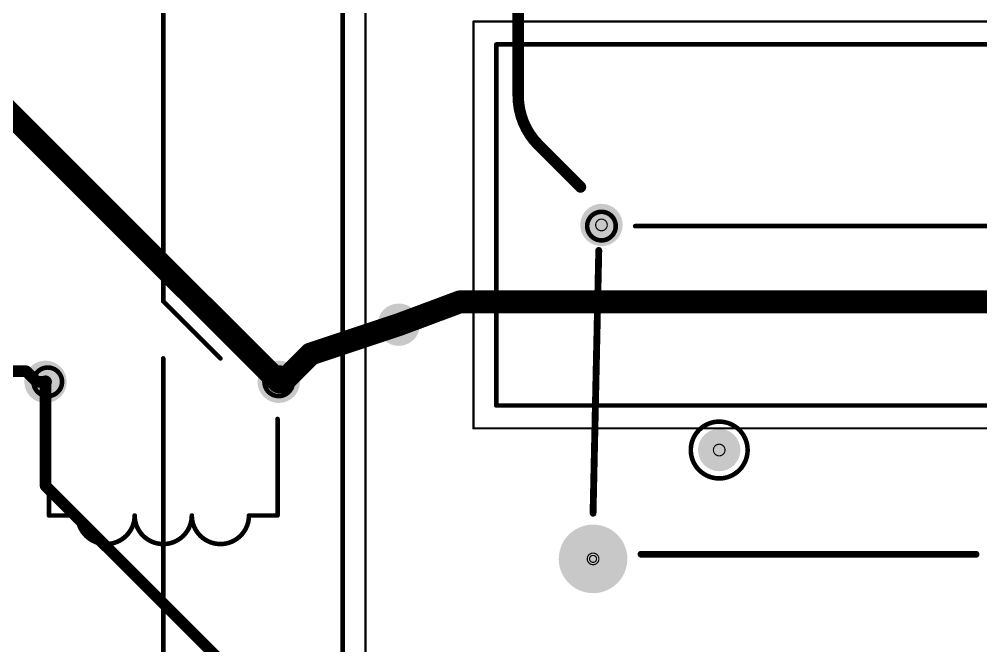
# Model space of a CAD drawing. Header units: millimetres. Extents: x 3219 to 51106, y -14166 to 2063.
# Drawn here: x 5584.13 to 5626.19, y 1884.06 to 1911.48 of the extents above; entities that cross this region are included whole.
import ezdxf

# ---------------------------------------------------------------- set-up
doc = ezdxf.new("R2010")
doc.units = ezdxf.units.MM
doc.layers.get('0').update_dxf_attribs({"lineweight": 53})
for name, color, linetype in [('Bottom Layer', 5, 'Continuous'), ('Bottom Solder', 6, 'Continuous'), ('Drill Drawing', 1, 'Continuous'), ('Mechanical 15', 56, 'Continuous'), ('Multi-Layer', 9, 'Continuous'), ('Top 3D Body', 76, 'Continuous'), ('Top Layer', 1, 'Continuous'), ('Top Overlay', 2, 'Continuous'), ('Top Solder', 216, 'Continuous')]:
    doc.layers.add(name, color=color, linetype=linetype)

# ---------------------------------------------------------------- blocks, each defined once
blk = doc.blocks.new('_______301421_021_4')
at = {"layer": 'Bottom Layer'}
h = blk.add_hatch(color=5, dxfattribs=at)
edge = h.paths.add_edge_path()
edge.add_arc((0, 0), 1.5, 0, 360)
at = {"layer": 'Multi-Layer'}
h = blk.add_hatch(color=9, dxfattribs=at)
edge = h.paths.add_edge_path()
edge.add_arc((0, 0), 1.5, 0, 360)
at = {"layer": 'Top Layer'}
h = blk.add_hatch(color=1, dxfattribs=at)
edge = h.paths.add_edge_path()
edge.add_arc((0, 0), 1.5, 0, 360)
blk = doc.blocks.new('DAR71210TU_12')
at = {"layer": 'Bottom Layer'}
h = blk.add_hatch(color=5, dxfattribs=at)
edge = h.paths.add_edge_path()
edge.add_arc((25.4, 5.1), 0.825, 0, 360)
h = blk.add_hatch(color=5, dxfattribs=at)
edge = h.paths.add_edge_path()
edge.add_arc((0, 0), 0.825, 0, 360)
h = blk.add_hatch(color=5, dxfattribs=at)
edge = h.paths.add_edge_path()
edge.add_arc((50.8, 0), 0.825, 0, 360)
h = blk.add_hatch(color=5, dxfattribs=at)
edge = h.paths.add_edge_path()
edge.add_arc((25.4, -5.1), 0.825, 0, 360)
at = {"layer": 'Bottom Solder'}
h = blk.add_hatch(color=6, dxfattribs=at)
edge = h.paths.add_edge_path()
edge.add_arc((25.4, 5.1), 0.927, 0, 360)
h = blk.add_hatch(color=6, dxfattribs=at)
edge = h.paths.add_edge_path()
edge.add_arc((0, 0), 0.927, 0, 360)
h = blk.add_hatch(color=6, dxfattribs=at)
edge = h.paths.add_edge_path()
edge.add_arc((50.8, 0), 0.927, 0, 360)
h = blk.add_hatch(color=6, dxfattribs=at)
edge = h.paths.add_edge_path()
edge.add_arc((25.4, -5.1), 0.927, 0, 360)
at = {"layer": 'Multi-Layer'}
h = blk.add_hatch(color=9, dxfattribs=at)
edge = h.paths.add_edge_path()
edge.add_arc((25.4, 5.1), 0.825, 0, 360)
h = blk.add_hatch(color=9, dxfattribs=at)
edge = h.paths.add_edge_path()
edge.add_arc((0, 0), 0.825, 0, 360)
h = blk.add_hatch(color=9, dxfattribs=at)
edge = h.paths.add_edge_path()
edge.add_arc((50.8, 0), 0.825, 0, 360)
h = blk.add_hatch(color=9, dxfattribs=at)
edge = h.paths.add_edge_path()
edge.add_arc((25.4, -5.1), 0.825, 0, 360)
at = {"layer": 'Top Layer'}
h = blk.add_hatch(color=1, dxfattribs=at)
edge = h.paths.add_edge_path()
edge.add_arc((25.4, 5.1), 0.825, 0, 360)
h = blk.add_hatch(color=1, dxfattribs=at)
edge = h.paths.add_edge_path()
edge.add_arc((0, 0), 0.825, 0, 360)
h = blk.add_hatch(color=1, dxfattribs=at)
edge = h.paths.add_edge_path()
edge.add_arc((50.8, 0), 0.825, 0, 360)
h = blk.add_hatch(color=1, dxfattribs=at)
edge = h.paths.add_edge_path()
edge.add_arc((25.4, -5.1), 0.825, 0, 360)
at = {"layer": 'Top Solder'}
h = blk.add_hatch(color=216, dxfattribs=at)
edge = h.paths.add_edge_path()
edge.add_arc((25.4, 5.1), 0.927, 0, 360)
h = blk.add_hatch(color=216, dxfattribs=at)
edge = h.paths.add_edge_path()
edge.add_arc((0, 0), 0.927, 0, 360)
h = blk.add_hatch(color=216, dxfattribs=at)
edge = h.paths.add_edge_path()
edge.add_arc((50.8, 0), 0.927, 0, 360)
h = blk.add_hatch(color=216, dxfattribs=at)
edge = h.paths.add_edge_path()
edge.add_arc((25.4, -5.1), 0.927, 0, 360)
at = {"layer": 'Mechanical 15'}
for points in [[(-5.6, -8.9, 0.1, 0.1, 0), (-5.6, 8.9, 0.1, 0.1, 0)], [(56.4, 8.9, 0.1, 0.1, 0), (-5.6, 8.9, 0.1, 0.1, 0)], [(56.4, -8.9, 0.1, 0.1, 0), (56.4, 8.9, 0.1, 0.1, 0)], [(-5.6, -8.9, 0.1, 0.1, 0), (56.4, -8.9, 0.1, 0.1, 0)]]:
    blk.add_lwpolyline(points, format="xyseb", dxfattribs=at)
for points in [[(-5.625, 8.9, 0.05, 0.05, 1), (-5.575, 8.9, 0.05, 0.05, 1)], [(-5.625, 8.9, 0.05, 0.05, 1), (-5.575, 8.9, 0.05, 0.05, 1)], [(56.375, 8.9, 0.05, 0.05, 1), (56.425, 8.9, 0.05, 0.05, 1)], [(56.375, 8.9, 0.05, 0.05, 1), (56.425, 8.9, 0.05, 0.05, 1)], [(-5.625, -8.9, 0.05, 0.05, 1), (-5.575, -8.9, 0.05, 0.05, 1)], [(-5.625, -8.9, 0.05, 0.05, 1), (-5.575, -8.9, 0.05, 0.05, 1)], [(56.375, -8.9, 0.05, 0.05, 1), (56.425, -8.9, 0.05, 0.05, 1)], [(56.375, -8.9, 0.05, 0.05, 1), (56.425, -8.9, 0.05, 0.05, 1)]]:
    blk.add_lwpolyline(points, format="xyseb", close=True, dxfattribs=at)
at = {"layer": 'Top 3D Body'}
for points in [[(-4.6, -7.9, 0.1, 0.1, 0), (-4.6, 7.9, 0.1, 0.1, 0)], [(-4.6, 7.9, 0.1, 0.1, 0), (55.4, 7.9, 0.1, 0.1, 0)], [(55.4, -7.9, 0.1, 0.1, 0), (55.4, 7.9, 0.1, 0.1, 0)], [(-4.6, -7.9, 0.1, 0.1, 0), (55.4, -7.9, 0.1, 0.1, 0)]]:
    blk.add_lwpolyline(points, format="xyseb", dxfattribs=at)
for points in [[(-4.625, 7.9, 0.05, 0.05, 1), (-4.575, 7.9, 0.05, 0.05, 1)], [(-4.625, 7.9, 0.05, 0.05, 1), (-4.575, 7.9, 0.05, 0.05, 1)], [(55.375, 7.9, 0.05, 0.05, 1), (55.425, 7.9, 0.05, 0.05, 1)], [(55.375, 7.9, 0.05, 0.05, 1), (55.425, 7.9, 0.05, 0.05, 1)], [(-4.625, -7.9, 0.05, 0.05, 1), (-4.575, -7.9, 0.05, 0.05, 1)], [(-4.625, -7.9, 0.05, 0.05, 1), (-4.575, -7.9, 0.05, 0.05, 1)], [(55.375, -7.9, 0.05, 0.05, 1), (55.425, -7.9, 0.05, 0.05, 1)], [(55.375, -7.9, 0.05, 0.05, 1), (55.425, -7.9, 0.05, 0.05, 1)]]:
    blk.add_lwpolyline(points, format="xyseb", close=True, dxfattribs=at)
at = {"layer": 'Top Overlay'}
for points in [[(-4.6, -7.9, 0.2, 0.2, 0), (-4.6, 7.9, 0.2, 0.2, 0)], [(-4.6, 7.9, 0.2, 0.2, 0), (55.4, 7.9, 0.2, 0.2, 0)], [(55.4, -7.9, 0.2, 0.2, 0), (55.4, 7.9, 0.2, 0.2, 0)], [(27.025, 5.05, 0.2, 0.2, 0), (31.25, 5.05, 0.2, 0.2, 0)], [(31.25, 3.8, 0.2, 0.2, 0), (31.25, 5.05, 0.2, 0.2, 0)], [(31.25, 3.8, 0.2, 0.2, -1), (31.25, 1.3, 0.2, 0.2, 0)], [(21.875, 0.05, 0.2, 0.2, 0), (24.375, 2.55, 0.2, 0.2, 0)], [(31.25, 1.3, 0.2, 0.2, -1), (31.25, -1.2, 0.2, 0.2, 0)], [(-5.2, 0, 0.1, 0.1, -1), (-5.1, 0, 0.1, 0.1, 0)], [(-5.1, 0, 0.1, 0.1, -1), (-5.2, 0, 0.1, 0.1, 0)], [(21.875, 0.05, 0.2, 0.2, 0), (1.4, 0.05, 0.2, 0.2, 0)], [(24.375, 0.05, 0.2, 0.2, 0), (49.325, 0.05, 0.2, 0.2, 0)], [(31.25, -1.2, 0.2, 0.2, -1), (31.25, -3.7, 0.2, 0.2, 0)], [(31.25, -4.95, 0.2, 0.2, 0), (31.25, -3.7, 0.2, 0.2, 0)], [(31.25, -4.95, 0.2, 0.2, 0), (27.025, -4.95, 0.2, 0.2, 0)], [(-4.6, -7.9, 0.2, 0.2, 0), (55.4, -7.9, 0.2, 0.2, 0)]]:
    blk.add_lwpolyline(points, format="xyseb", dxfattribs=at)
for points in [[(-4.65, 7.9, 0.1, 0.1, 1), (-4.55, 7.9, 0.1, 0.1, 1)], [(-4.65, 7.9, 0.1, 0.1, 1), (-4.55, 7.9, 0.1, 0.1, 1)], [(55.35, 7.9, 0.1, 0.1, 1), (55.45, 7.9, 0.1, 0.1, 1)], [(55.35, 7.9, 0.1, 0.1, 1), (55.45, 7.9, 0.1, 0.1, 1)], [(26.025, 5.1, 0.2, 0.2, 1), (24.775, 5.1, 0.2, 0.2, 1)], [(24.725, 5.1, 0.1, 0.1, 1), (24.825, 5.1, 0.1, 0.1, 1)], [(25.975, 5.1, 0.1, 0.1, 1), (26.075, 5.1, 0.1, 0.1, 1)], [(26.975, 5.05, 0.1, 0.1, 1), (27.075, 5.05, 0.1, 0.1, 1)], [(31.2, 5.05, 0.1, 0.1, 1), (31.3, 5.05, 0.1, 0.1, 1)], [(31.2, 5.05, 0.1, 0.1, 1), (31.3, 5.05, 0.1, 0.1, 1)], [(31.2, 3.8, 0.1, 0.1, 1), (31.3, 3.8, 0.1, 0.1, 1)], [(31.2, 3.8, 0.1, 0.1, 1), (31.3, 3.8, 0.1, 0.1, 1)], [(24.325, 2.55, 0.1, 0.1, 1), (24.425, 2.55, 0.1, 0.1, 1)], [(31.2, 1.3, 0.1, 0.1, 1), (31.3, 1.3, 0.1, 0.1, 1)], [(31.2, 1.3, 0.1, 0.1, 1), (31.3, 1.3, 0.1, 0.1, 1)], [(0.625, 0.05, 0.2, 0.2, 1), (-0.625, 0.05, 0.2, 0.2, 1)], [(51.425, 0.05, 0.2, 0.2, 1), (50.175, 0.05, 0.2, 0.2, 1)], [(-5.225, 0, 0.05, 0.05, 1), (-5.175, 0, 0.05, 0.05, 1)], [(-5.225, 0, 0.05, 0.05, 1), (-5.175, 0, 0.05, 0.05, 1)], [(-5.125, 0, 0.05, 0.05, 1), (-5.075, 0, 0.05, 0.05, 1)], [(-5.125, 0, 0.05, 0.05, 1), (-5.075, 0, 0.05, 0.05, 1)], [(-0.675, 0.05, 0.1, 0.1, 1), (-0.575, 0.05, 0.1, 0.1, 1)], [(0.575, 0.05, 0.1, 0.1, 1), (0.675, 0.05, 0.1, 0.1, 1)], [(1.35, 0.05, 0.1, 0.1, 1), (1.45, 0.05, 0.1, 0.1, 1)], [(21.825, 0.05, 0.1, 0.1, 1), (21.925, 0.05, 0.1, 0.1, 1)], [(21.825, 0.05, 0.1, 0.1, 1), (21.925, 0.05, 0.1, 0.1, 1)], [(24.325, 0.05, 0.1, 0.1, 1), (24.425, 0.05, 0.1, 0.1, 1)], [(49.275, 0.05, 0.1, 0.1, 1), (49.375, 0.05, 0.1, 0.1, 1)], [(50.125, 0.05, 0.1, 0.1, 1), (50.225, 0.05, 0.1, 0.1, 1)], [(51.375, 0.05, 0.1, 0.1, 1), (51.475, 0.05, 0.1, 0.1, 1)], [(31.2, -1.2, 0.1, 0.1, 1), (31.3, -1.2, 0.1, 0.1, 1)], [(31.2, -1.2, 0.1, 0.1, 1), (31.3, -1.2, 0.1, 0.1, 1)], [(31.2, -3.7, 0.1, 0.1, 1), (31.3, -3.7, 0.1, 0.1, 1)], [(31.2, -3.7, 0.1, 0.1, 1), (31.3, -3.7, 0.1, 0.1, 1)], [(26.025, -5, 0.2, 0.2, 1), (24.775, -5, 0.2, 0.2, 1)], [(24.725, -5, 0.1, 0.1, 1), (24.825, -5, 0.1, 0.1, 1)], [(25.975, -5, 0.1, 0.1, 1), (26.075, -5, 0.1, 0.1, 1)], [(26.975, -4.95, 0.1, 0.1, 1), (27.075, -4.95, 0.1, 0.1, 1)], [(31.2, -4.95, 0.1, 0.1, 1), (31.3, -4.95, 0.1, 0.1, 1)], [(31.2, -4.95, 0.1, 0.1, 1), (31.3, -4.95, 0.1, 0.1, 1)], [(-4.65, -7.9, 0.1, 0.1, 1), (-4.55, -7.9, 0.1, 0.1, 1)], [(-4.65, -7.9, 0.1, 0.1, 1), (-4.55, -7.9, 0.1, 0.1, 1)], [(55.35, -7.9, 0.1, 0.1, 1), (55.45, -7.9, 0.1, 0.1, 1)], [(55.35, -7.9, 0.1, 0.1, 1), (55.45, -7.9, 0.1, 0.1, 1)]]:
    blk.add_lwpolyline(points, format="xyseb", close=True, dxfattribs=at)
blk = doc.blocks.new('DAR71210TU_84')
at = {"layer": 'Bottom Layer'}
h = blk.add_hatch(color=5, dxfattribs=at)
edge = h.paths.add_edge_path()
edge.add_arc((50.8, 0), 0.825, 0, 360)
at = {"layer": 'Bottom Solder'}
h = blk.add_hatch(color=6, dxfattribs=at)
edge = h.paths.add_edge_path()
edge.add_arc((50.8, 0), 0.927, 0, 360)
at = {"layer": 'Multi-Layer'}
h = blk.add_hatch(color=9, dxfattribs=at)
edge = h.paths.add_edge_path()
edge.add_arc((50.8, 0), 0.825, 0, 360)
at = {"layer": 'Top Layer'}
h = blk.add_hatch(color=1, dxfattribs=at)
edge = h.paths.add_edge_path()
edge.add_arc((50.8, 0), 0.825, 0, 360)
at = {"layer": 'Top Solder'}
h = blk.add_hatch(color=216, dxfattribs=at)
edge = h.paths.add_edge_path()
edge.add_arc((50.8, 0), 0.927, 0, 360)
at = {"layer": 'Mechanical 15'}
for points in [[(56.4, 8.9, 0.1, 0.1, 0), (-5.6, 8.9, 0.1, 0.1, 0)], [(56.4, 8.9, 0.1, 0.1, 0), (56.4, -8.9, 0.1, 0.1, 0)], [(56.4, -8.9, 0.1, 0.1, 0), (-5.6, -8.9, 0.1, 0.1, 0)]]:
    blk.add_lwpolyline(points, format="xyseb", dxfattribs=at)
for points in [[(56.375, 8.9, 0.05, 0.05, 1), (56.425, 8.9, 0.05, 0.05, 1)], [(56.375, 8.9, 0.05, 0.05, 1), (56.425, 8.9, 0.05, 0.05, 1)], [(56.375, -8.9, 0.05, 0.05, 1), (56.425, -8.9, 0.05, 0.05, 1)], [(56.375, -8.9, 0.05, 0.05, 1), (56.425, -8.9, 0.05, 0.05, 1)]]:
    blk.add_lwpolyline(points, format="xyseb", close=True, dxfattribs=at)
at = {"layer": 'Top 3D Body'}
for points in [[(55.4, 7.9, 0.1, 0.1, 0), (-4.6, 7.9, 0.1, 0.1, 0)], [(55.4, 7.9, 0.1, 0.1, 0), (55.4, -7.9, 0.1, 0.1, 0)], [(55.4, -7.9, 0.1, 0.1, 0), (-4.6, -7.9, 0.1, 0.1, 0)]]:
    blk.add_lwpolyline(points, format="xyseb", dxfattribs=at)
for points in [[(55.375, 7.9, 0.05, 0.05, 1), (55.425, 7.9, 0.05, 0.05, 1)], [(55.375, 7.9, 0.05, 0.05, 1), (55.425, 7.9, 0.05, 0.05, 1)], [(55.375, -7.9, 0.05, 0.05, 1), (55.425, -7.9, 0.05, 0.05, 1)], [(55.375, -7.9, 0.05, 0.05, 1), (55.425, -7.9, 0.05, 0.05, 1)]]:
    blk.add_lwpolyline(points, format="xyseb", close=True, dxfattribs=at)
at = {"layer": 'Top Overlay'}
for points in [[(55.4, 7.9, 0.2, 0.2, 0), (-4.6, 7.9, 0.2, 0.2, 0)], [(55.4, 7.9, 0.2, 0.2, 0), (55.4, -7.9, 0.2, 0.2, 0)], [(49.325, 0.05, 0.2, 0.2, 0), (24.375, 0.05, 0.2, 0.2, 0)], [(55.4, -7.9, 0.2, 0.2, 0), (-4.6, -7.9, 0.2, 0.2, 0)]]:
    blk.add_lwpolyline(points, format="xyseb", dxfattribs=at)
for points in [[(55.35, 7.9, 0.1, 0.1, 1), (55.45, 7.9, 0.1, 0.1, 1)], [(55.35, 7.9, 0.1, 0.1, 1), (55.45, 7.9, 0.1, 0.1, 1)], [(51.425, 0.05, 0.2, 0.2, 1), (50.175, 0.05, 0.2, 0.2, 1)], [(49.275, 0.05, 0.1, 0.1, 1), (49.375, 0.05, 0.1, 0.1, 1)], [(50.125, 0.05, 0.1, 0.1, 1), (50.225, 0.05, 0.1, 0.1, 1)], [(51.375, 0.05, 0.1, 0.1, 1), (51.475, 0.05, 0.1, 0.1, 1)], [(55.35, -7.9, 0.1, 0.1, 1), (55.45, -7.9, 0.1, 0.1, 1)], [(55.35, -7.9, 0.1, 0.1, 1), (55.45, -7.9, 0.1, 0.1, 1)]]:
    blk.add_lwpolyline(points, format="xyseb", close=True, dxfattribs=at)

msp = doc.modelspace()

# ---------------------------------------------------------------- hatches: boundary and pattern name
at = {"layer": 'Bottom Layer'}
h = msp.add_hatch(color=5, dxfattribs=at)
edge = h.paths.add_edge_path()
edge.add_arc((5600.729, 1898.108), 0.825, 0, 360)
h = msp.add_hatch(color=5, dxfattribs=at)
edge = h.paths.add_edge_path()
edge.add_arc((5614.746, 1892.623), 0.825, 0, 360)
at = {"layer": 'Bottom Solder'}
h = msp.add_hatch(color=6, dxfattribs=at)
edge = h.paths.add_edge_path()
edge.add_arc((5600.729, 1898.108), 0.927, 0, 360)
h = msp.add_hatch(color=6, dxfattribs=at)
edge = h.paths.add_edge_path()
edge.add_arc((5614.746, 1892.623), 0.927, 0, 360)
at = {"layer": 'Multi-Layer'}
h = msp.add_hatch(color=9, dxfattribs=at)
edge = h.paths.add_edge_path()
edge.add_arc((5600.729, 1898.108), 0.825, 0, 360)
h = msp.add_hatch(color=9, dxfattribs=at)
edge = h.paths.add_edge_path()
edge.add_arc((5614.746, 1892.623), 0.825, 0, 360)
at = {"layer": 'Top Layer'}
h = msp.add_hatch(color=1, dxfattribs=at)
edge = h.paths.add_edge_path()
edge.add_arc((5600.729, 1898.108), 0.825, 0, 360)
h = msp.add_hatch(color=1, dxfattribs=at)
edge = h.paths.add_edge_path()
edge.add_arc((5614.746, 1892.623), 0.825, 0, 360)
at = {"layer": 'Top Solder'}
h = msp.add_hatch(color=216, dxfattribs=at)
edge = h.paths.add_edge_path()
edge.add_arc((5600.729, 1898.108), 0.927, 0, 360)
h = msp.add_hatch(color=216, dxfattribs=at)
edge = h.paths.add_edge_path()
edge.add_arc((5614.746, 1892.623), 0.927, 0, 360)

# ---------------------------------------------------------------- linework, layer by layer
at = {"layer": 'Bottom Layer'}
for points in [[(5583.479, 1907.608, 1, 1, 0), (5595.479, 1895.608, 1, 1, 0)], [(5600.729, 1898.108, 1, 1, 0), (5603.406, 1899.108, 1, 1, 0)], [(5603.406, 1899.108, 1, 1, 0), (5633.261, 1899.108, 1, 1, 0)], [(5596.869, 1896.823, 1, 1, 0), (5600.729, 1898.108, 1, 1, 0)], [(5595.654, 1895.608, 1, 1, 0), (5596.869, 1896.823, 1, 1, 0)], [(5595.479, 1895.608, 1, 1, 0), (5595.654, 1895.608, 1, 1, 0)]]:
    msp.add_lwpolyline(points, format="xyseb", dxfattribs=at)
for points in [[(5603.156, 1899.108, 0.5, 0.5, 1), (5603.656, 1899.108, 0.5, 0.5, 1)], [(5603.156, 1899.108, 0.5, 0.5, 1), (5603.656, 1899.108, 0.5, 0.5, 1)], [(5600.479, 1898.108, 0.5, 0.5, 1), (5600.979, 1898.108, 0.5, 0.5, 1)], [(5600.479, 1898.108, 0.5, 0.5, 1), (5600.979, 1898.108, 0.5, 0.5, 1)], [(5596.619, 1896.823, 0.5, 0.5, 1), (5597.119, 1896.823, 0.5, 0.5, 1)], [(5596.619, 1896.823, 0.5, 0.5, 1), (5597.119, 1896.823, 0.5, 0.5, 1)], [(5595.229, 1895.608, 0.5, 0.5, 1), (5595.729, 1895.608, 0.5, 0.5, 1)], [(5595.229, 1895.608, 0.5, 0.5, 1), (5595.729, 1895.608, 0.5, 0.5, 1)], [(5595.404, 1895.608, 0.5, 0.5, 1), (5595.904, 1895.608, 0.5, 0.5, 1)], [(5595.404, 1895.608, 0.5, 0.5, 1), (5595.904, 1895.608, 0.5, 0.5, 1)]]:
    msp.add_lwpolyline(points, format="xyseb", close=True, dxfattribs=at)
at = {"layer": 'Drill Drawing'}
for points in [[(5609.85, 1902.473, 0.0508, 0.0508, 1), (5609.342, 1902.473, 0.0508, 0.0508, 1)], [(5609.329, 1902.473, 0.0254, 0.0254, 1), (5609.354, 1902.473, 0.0254, 0.0254, 1)], [(5609.837, 1902.473, 0.0254, 0.0254, 1), (5609.862, 1902.473, 0.0254, 0.0254, 1)], [(5600.983, 1898.108, 0.0508, 0.0508, 1), (5600.475, 1898.108, 0.0508, 0.0508, 1)], [(5600.462, 1898.108, 0.0254, 0.0254, 1), (5600.487, 1898.108, 0.0254, 0.0254, 1)], [(5600.97, 1898.108, 0.0254, 0.0254, 1), (5600.995, 1898.108, 0.0254, 0.0254, 1)], [(5585.533, 1895.608, 0.0508, 0.0508, 1), (5585.025, 1895.608, 0.0508, 0.0508, 1)], [(5585.012, 1895.608, 0.0254, 0.0254, 1), (5585.037, 1895.608, 0.0254, 0.0254, 1)], [(5585.52, 1895.608, 0.0254, 0.0254, 1), (5585.545, 1895.608, 0.0254, 0.0254, 1)], [(5595.733, 1895.608, 0.0508, 0.0508, 1), (5595.225, 1895.608, 0.0508, 0.0508, 1)], [(5595.212, 1895.608, 0.0254, 0.0254, 1), (5595.237, 1895.608, 0.0254, 0.0254, 1)], [(5595.72, 1895.608, 0.0254, 0.0254, 1), (5595.745, 1895.608, 0.0254, 0.0254, 1)], [(5615, 1892.623, 0.0508, 0.0508, 1), (5614.492, 1892.623, 0.0508, 0.0508, 1)], [(5614.479, 1892.623, 0.0254, 0.0254, 1), (5614.504, 1892.623, 0.0254, 0.0254, 1)], [(5614.987, 1892.623, 0.0254, 0.0254, 1), (5615.012, 1892.623, 0.0254, 0.0254, 1)], [(5609.483, 1887.858, 0.0508, 0.0508, 1), (5608.975, 1887.858, 0.0508, 0.0508, 1)], [(5609.381, 1887.858, 0.0508, 0.0508, 1), (5609.076, 1887.858, 0.0508, 0.0508, 1)], [(5608.962, 1887.858, 0.0254, 0.0254, 1), (5608.987, 1887.858, 0.0254, 0.0254, 1)], [(5609.063, 1887.858, 0.0254, 0.0254, 1), (5609.089, 1887.858, 0.0254, 0.0254, 1)], [(5609.368, 1887.858, 0.0254, 0.0254, 1), (5609.394, 1887.858, 0.0254, 0.0254, 1)], [(5609.47, 1887.858, 0.0254, 0.0254, 1), (5609.495, 1887.858, 0.0254, 0.0254, 1)]]:
    msp.add_lwpolyline(points, format="xyseb", close=True, dxfattribs=at)
at = {"layer": 'Top Layer'}
for points in [[(5580.121, 1896.073, 0.5, 0.5, 0), (5584.436, 1896.073, 0.5, 0.5, 0)], [(5584.436, 1896.073, 0.5, 0.5, 0), (5584.901, 1895.608, 0.5, 0.5, 0)], [(5584.901, 1895.608, 0.5, 0.5, 0), (5585.279, 1895.608, 0.5, 0.5, 0)], [(5585.279, 1891.058, 0.5, 0.5, 0), (5585.279, 1895.608, 0.5, 0.5, 0)], [(5585.279, 1891.058, 0.5, 0.5, 0), (5625.396, 1850.941, 0.5, 0.5, 0)]]:
    msp.add_lwpolyline(points, format="xyseb", dxfattribs=at)
for points in [[(5584.311, 1896.073, 0.25, 0.25, 1), (5584.561, 1896.073, 0.25, 0.25, 1)], [(5584.311, 1896.073, 0.25, 0.25, 1), (5584.561, 1896.073, 0.25, 0.25, 1)], [(5584.776, 1895.608, 0.25, 0.25, 1), (5585.026, 1895.608, 0.25, 0.25, 1)], [(5584.776, 1895.608, 0.25, 0.25, 1), (5585.026, 1895.608, 0.25, 0.25, 1)], [(5585.154, 1895.608, 0.25, 0.25, 1), (5585.404, 1895.608, 0.25, 0.25, 1)], [(5585.154, 1895.608, 0.25, 0.25, 1), (5585.404, 1895.608, 0.25, 0.25, 1)], [(5585.154, 1891.058, 0.25, 0.25, 1), (5585.404, 1891.058, 0.25, 0.25, 1)], [(5585.154, 1891.058, 0.25, 0.25, 1), (5585.404, 1891.058, 0.25, 0.25, 1)]]:
    msp.add_lwpolyline(points, format="xyseb", close=True, dxfattribs=at)
at = {"layer": 'Top Overlay'}
for points in [[(5605.954, 1908.128, 0.5, 0.5, 0), (5605.954, 1923.858, 0.5, 0.5, 0)], [(5606.852, 1905.96, 0.5, 0.5, -0.198912), (5605.954, 1908.128, 0.5, 0.5, 0)], [(5606.852, 1905.96, 0.5, 0.5, 0), (5608.679, 1904.133, 0.5, 0.5, 0)], [(5609.229, 1889.858, 0.3, 0.3, 0), (5609.479, 1901.358, 0.3, 0.3, 0)], [(5611.327, 1888.061, 0.3, 0.3, 0), (5625.979, 1888.061, 0.3, 0.3, 0)]]:
    msp.add_lwpolyline(points, format="xyseb", dxfattribs=at)
for points in [[(5605.829, 1908.128, 0.25, 0.25, 1), (5606.079, 1908.128, 0.25, 0.25, 1)], [(5605.829, 1908.128, 0.25, 0.25, 1), (5606.079, 1908.128, 0.25, 0.25, 1)], [(5606.727, 1905.96, 0.25, 0.25, 1), (5606.977, 1905.96, 0.25, 0.25, 1)], [(5606.727, 1905.96, 0.25, 0.25, 1), (5606.977, 1905.96, 0.25, 0.25, 1)], [(5608.554, 1904.133, 0.25, 0.25, 1), (5608.804, 1904.133, 0.25, 0.25, 1)], [(5609.404, 1901.358, 0.15, 0.15, 1), (5609.554, 1901.358, 0.15, 0.15, 1)], [(5615.989, 1892.623, 0.2, 0.2, 1), (5613.503, 1892.623, 0.2, 0.2, 1)], [(5613.453, 1892.623, 0.1, 0.1, 1), (5613.553, 1892.623, 0.1, 0.1, 1)], [(5615.939, 1892.623, 0.1, 0.1, 1), (5616.039, 1892.623, 0.1, 0.1, 1)], [(5609.154, 1889.858, 0.15, 0.15, 1), (5609.304, 1889.858, 0.15, 0.15, 1)], [(5611.252, 1888.061, 0.15, 0.15, 1), (5611.402, 1888.061, 0.15, 0.15, 1)], [(5625.904, 1888.061, 0.15, 0.15, 1), (5626.054, 1888.061, 0.15, 0.15, 1)]]:
    msp.add_lwpolyline(points, format="xyseb", close=True, dxfattribs=at)

# ---------------------------------------------------------------- block references
for name, p, rotation in [('DAR71210TU_12', (5590.379, 1921.008), 270), ('DAR71210TU_84', (5660.396, 1902.473), 180), ('_______301421_021_4', (5609.229, 1887.858), 180)]:
    msp.add_blockref(name, p, dxfattribs=dict(rotation=rotation))

doc.saveas('drawing.dxf')
